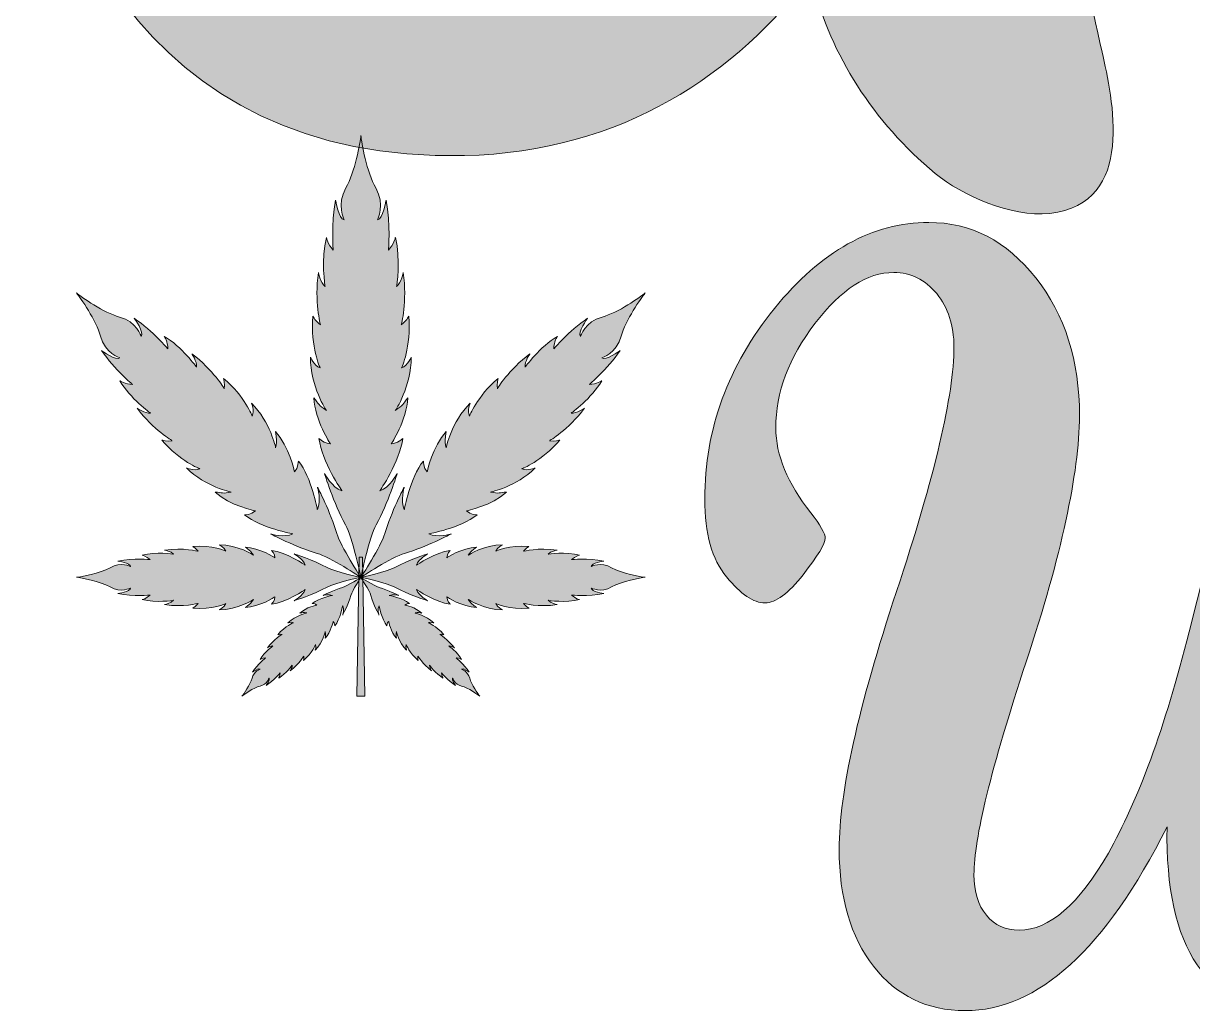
# Model space of a CAD drawing. Extents: x 652 to 1348, y -1455 to -545.
# Drawn here: x 652.1 to 848.7, y -1454.5 to -1288.5 of the extents above; entities that cross this region are included whole.
import ezdxf

# ---------------------------------------------------------------- set-up
doc = ezdxf.new("R2010")
doc.units = 0
doc.header["$MEASUREMENT"] = 0
doc.layers.add('katman 1', color=7, linetype='Continuous')

# ---------------------------------------------------------------- blocks, each defined once
blk = doc.blocks.new('block 4')
at = {"layer": 'katman 1', "true_color": 0xffffff}
h = blk.add_hatch(color=7, dxfattribs=at)
h.dxf.hatch_style = 2
edge = h.paths.add_edge_path()
edge.add_spline(control_points=[(797.86, -1165.82), (805.4, -1147.74), (812.1, -1129.33), (813.35, -1110.25), (813.77, -1102.89), (813.77, -1093.85), (809.17, -1087.15), (797.44, -1069.08), (773.15, -1093.85), (765.2, -1102.22), (736.3, -1133.35), (712.43, -1169.5), (703.22, -1207.66), (699.04, -1226.07), (699.04, -1246.49), (709.5, -1263.57), (718.3, -1277.96), (739.65, -1286.33), (756.4, -1273.61), (773.15, -1260.55), (783.62, -1241.47), (792.42, -1226.07), (792.42, -1225.4), (792.42, -1224.73), (792.42, -1224.07), (788.23, -1224.4), (784.04, -1224.73), (779.85, -1224.73), (765.2, -1225.4), (749.29, -1225.07), (735.47, -1220.38), (730.02, -1218.37), (729.18, -1213.69), (732.12, -1209.67), (734.63, -1206.32), (738.4, -1204.98), (743, -1204.98), (762.27, -1205.65), (781.53, -1206.66), (799.53, -1199.63), (806.65, -1196.95), (813.35, -1191.93), (821.73, -1191.59), (841.41, -1190.59), (838.06, -1209.34), (835.13, -1218.71), (832.62, -1226.07), (830.94, -1233.77), (830.1, -1241.47), (828.01, -1258.54), (829.27, -1275.95), (833.45, -1293.36), (835.13, -1301.06), (839.32, -1318.8), (824.66, -1320.47), (817.96, -1321.14), (810, -1317.46), (805.4, -1313.78), (794.93, -1305.07), (787.81, -1293.69), (784.88, -1281.98), (784.88, -1281.31), (784.88, -1280.64), (784.88, -1279.97), (771.9, -1297.04), (753.05, -1310.1), (726.25, -1310.76), (672.65, -1312.1), (652.14, -1267.92), (652.97, -1231.76), (653.39, -1201.97), (662.6, -1171.84), (678.52, -1145.07), (696.94, -1113.93), (729.6, -1076.11), (771.06, -1062.38), (783.2, -1058.36), (796.6, -1056.69), (809.58, -1059.37), (833.45, -1064.06), (845.18, -1083.47), (843.5, -1101.21), (840.99, -1124.98), (830.52, -1152.09), (816.7, -1170.17), (808.33, -1180.88), (794.51, -1173.85), (797.86, -1166.15), (797.86, -1166.15), (797.86, -1165.82), (797.86, -1165.82)], knot_values=[0, 0, 0, 0, 1, 1, 1, 2, 2, 2, 3, 3, 3, 4, 4, 4, 5, 5, 5, 6, 6, 6, 7, 7, 7, 8, 8, 8, 9, 9, 9, 10, 10, 10, 11, 11, 11, 12, 12, 12, 13, 13, 13, 14, 14, 14, 15, 15, 15, 16, 16, 16, 17, 17, 17, 18, 18, 18, 19, 19, 19, 20, 20, 20, 21, 21, 21, 22, 22, 22, 23, 23, 23, 24, 24, 24, 25, 25, 25, 26, 26, 26, 27, 27, 27, 28, 28, 28, 29, 29, 29, 30, 30, 30, 30], degree=3, periodic=1)
at = {"layer": 'katman 1', "lineweight": 0}
blk.add_open_spline([(797.86, -1165.82), (805.4, -1147.74), (812.1, -1129.33), (813.35, -1110.25), (813.77, -1102.89), (813.77, -1093.85), (809.17, -1087.15), (797.44, -1069.08), (773.15, -1093.85), (765.2, -1102.22), (736.3, -1133.35), (712.43, -1169.5), (703.22, -1207.66), (699.04, -1226.07), (699.04, -1246.49), (709.5, -1263.57), (718.3, -1277.96), (739.65, -1286.33), (756.4, -1273.61), (773.15, -1260.55), (783.62, -1241.47), (792.42, -1226.07), (792.42, -1225.4), (792.42, -1224.73), (792.42, -1224.07), (788.23, -1224.4), (784.04, -1224.73), (779.85, -1224.73), (765.2, -1225.4), (749.29, -1225.07), (735.47, -1220.38), (730.02, -1218.37), (729.18, -1213.69), (732.12, -1209.67), (734.63, -1206.32), (738.4, -1204.98), (743, -1204.98), (762.27, -1205.65), (781.53, -1206.66), (799.53, -1199.63), (806.65, -1196.95), (813.35, -1191.93), (821.73, -1191.59), (841.41, -1190.59), (838.06, -1209.34), (835.13, -1218.71), (832.62, -1226.07), (830.94, -1233.77), (830.1, -1241.47), (828.01, -1258.54), (829.27, -1275.95), (833.45, -1293.36), (835.13, -1301.06), (839.32, -1318.8), (824.66, -1320.47), (817.96, -1321.14), (810, -1317.46), (805.4, -1313.78), (794.93, -1305.07), (787.81, -1293.69), (784.88, -1281.98), (784.88, -1281.31), (784.88, -1280.64), (784.88, -1279.97), (771.9, -1297.04), (753.05, -1310.1), (726.25, -1310.76), (672.65, -1312.1), (652.14, -1267.92), (652.97, -1231.76), (653.39, -1201.97), (662.6, -1171.84), (678.52, -1145.07), (696.94, -1113.93), (729.6, -1076.11), (771.06, -1062.38), (783.2, -1058.36), (796.6, -1056.69), (809.58, -1059.37), (833.45, -1064.06), (845.18, -1083.47), (843.5, -1101.21), (840.99, -1124.98), (830.52, -1152.09), (816.7, -1170.17), (808.33, -1180.88), (794.51, -1173.85), (797.86, -1166.15), (797.86, -1166.15), (797.86, -1165.82), (797.86, -1165.82)], degree=3, knots=[0, 0, 0, 0, 1, 1, 1, 2, 2, 2, 3, 3, 3, 4, 4, 4, 5, 5, 5, 6, 6, 6, 7, 7, 7, 8, 8, 8, 9, 9, 9, 10, 10, 10, 11, 11, 11, 12, 12, 12, 13, 13, 13, 14, 14, 14, 15, 15, 15, 16, 16, 16, 17, 17, 17, 18, 18, 18, 19, 19, 19, 20, 20, 20, 21, 21, 21, 22, 22, 22, 23, 23, 23, 24, 24, 24, 25, 25, 25, 26, 26, 26, 27, 27, 27, 28, 28, 28, 29, 29, 29, 30, 30, 30, 30], dxfattribs=at)
blk = doc.blocks.new('block 5')
at = {"layer": 'katman 1', "true_color": 0xffffff}
h = blk.add_hatch(color=7, dxfattribs=at)
h.dxf.hatch_style = 2
edge = h.paths.add_edge_path()
edge.add_spline(control_points=[(844.36, -1423.62), (833.97, -1444.21), (822.67, -1454.51), (810.44, -1454.51), (804.04, -1454.51), (798.91, -1452.03), (795.04, -1447.06), (791.18, -1442.1), (789.25, -1435.53), (789.25, -1427.37), (789.25, -1417.86), (792.46, -1403.42), (798.89, -1384.05), (805.32, -1364.68), (808.54, -1350.97), (808.54, -1342.93), (808.54, -1339.33), (807.57, -1336.35), (805.64, -1333.97), (803.71, -1331.6), (801.3, -1330.41), (798.42, -1330.41), (793.97, -1330.41), (789.56, -1333.27), (785.18, -1339), (780.79, -1344.73), (778.6, -1350.58), (778.6, -1356.55), (778.6, -1361.11), (780.56, -1365.87), (784.49, -1370.8), (786.1, -1372.87), (786.91, -1374.3), (786.91, -1375.1), (786.91, -1376.01), (785.67, -1378.05), (783.19, -1381.22), (780.71, -1384.39), (778.57, -1385.97), (776.79, -1385.97), (774.88, -1385.97), (772.72, -1384.51), (770.3, -1381.58), (767.88, -1378.66), (766.66, -1374.3), (766.66, -1368.52), (766.66, -1356.76), (770.57, -1346.07), (778.39, -1336.44), (786.2, -1326.82), (794.84, -1322), (804.3, -1322), (811.39, -1322), (817.39, -1325.11), (822.29, -1331.31), (827.2, -1337.52), (829.65, -1345.25), (829.65, -1354.5), (829.56, -1364.24), (826.58, -1378.02), (820.69, -1395.85), (814.8, -1413.68), (811.88, -1425.61), (811.91, -1431.65), (811.91, -1434.52), (812.6, -1436.79), (813.99, -1438.47), (815.37, -1440.15), (817.22, -1440.98), (819.53, -1440.98), (824.54, -1440.98), (829.53, -1436.66), (834.49, -1428.01), (839.45, -1419.36), (843.98, -1406.96), (848.08, -1390.81), (848.08, -1390.81), (856.21, -1358.65), (856.21, -1358.65), (859.38, -1345.98), (862.92, -1334.92), (866.84, -1325.47), (867.25, -1324.44), (869.94, -1323.63), (874.93, -1323.05), (879.91, -1322.48), (883.53, -1322.18), (885.78, -1322.18), (888.02, -1322.18), (889.15, -1322.67), (889.15, -1323.64), (889.15, -1323.64), (873.29, -1387.42), (873.29, -1387.42), (868.77, -1406.13), (866.5, -1419.81), (866.5, -1428.46), (866.5, -1432.24), (867.25, -1435.24), (868.75, -1437.46), (870.25, -1439.69), (872.27, -1440.8), (874.81, -1440.8), (878.56, -1440.8), (883.68, -1437.56), (890.17, -1431.07), (896.65, -1424.58), (902.12, -1416.29), (906.56, -1406.21), (911, -1396.13), (913.22, -1385.82), (913.22, -1375.28), (913.22, -1364.01), (910.63, -1352.8), (905.44, -1341.65), (903.99, -1338.42), (903.27, -1336.41), (903.27, -1335.62), (903.27, -1333), (905.65, -1330.11), (910.41, -1326.94), (915.17, -1323.77), (918.59, -1322.18), (920.66, -1322.18), (922.62, -1322.18), (924.6, -1324.94), (926.59, -1330.46), (928.58, -1335.97), (929.57, -1341.74), (929.57, -1347.77), (929.57, -1363.8), (926.03, -1380.2), (918.93, -1396.98), (911.84, -1413.77), (903.01, -1427.55), (892.46, -1438.33), (881.9, -1449.12), (872.36, -1454.51), (863.82, -1454.51), (857.77, -1454.51), (852.96, -1451.93), (849.42, -1446.79), (845.87, -1441.64), (844.18, -1433.92), (844.36, -1423.62)], knot_values=[0, 0, 0, 0, 1, 1, 1, 2, 2, 2, 3, 3, 3, 4, 4, 4, 5, 5, 5, 6, 6, 6, 7, 7, 7, 8, 8, 8, 9, 9, 9, 10, 10, 10, 11, 11, 11, 12, 12, 12, 13, 13, 13, 14, 14, 14, 15, 15, 15, 16, 16, 16, 17, 17, 17, 18, 18, 18, 19, 19, 19, 20, 20, 20, 21, 21, 21, 22, 22, 22, 23, 23, 23, 24, 24, 24, 25, 25, 25, 26, 26, 26, 27, 27, 27, 28, 28, 28, 29, 29, 29, 30, 30, 30, 31, 31, 31, 32, 32, 32, 33, 33, 33, 34, 34, 34, 35, 35, 35, 36, 36, 36, 37, 37, 37, 38, 38, 38, 39, 39, 39, 40, 40, 40, 41, 41, 41, 42, 42, 42, 43, 43, 43, 44, 44, 44, 45, 45, 45, 46, 46, 46, 47, 47, 47, 48, 48, 48, 48], degree=3, periodic=1)
at = {"layer": 'katman 1', "lineweight": 0}
blk.add_open_spline([(844.36, -1423.62), (833.97, -1444.21), (822.67, -1454.51), (810.44, -1454.51), (804.04, -1454.51), (798.91, -1452.03), (795.04, -1447.06), (791.18, -1442.1), (789.25, -1435.53), (789.25, -1427.37), (789.25, -1417.86), (792.46, -1403.42), (798.89, -1384.05), (805.32, -1364.68), (808.54, -1350.97), (808.54, -1342.93), (808.54, -1339.33), (807.57, -1336.35), (805.64, -1333.97), (803.71, -1331.6), (801.3, -1330.41), (798.42, -1330.41), (793.97, -1330.41), (789.56, -1333.27), (785.18, -1339), (780.79, -1344.73), (778.6, -1350.58), (778.6, -1356.55), (778.6, -1361.11), (780.56, -1365.87), (784.49, -1370.8), (786.1, -1372.87), (786.91, -1374.3), (786.91, -1375.1), (786.91, -1376.01), (785.67, -1378.05), (783.19, -1381.22), (780.71, -1384.39), (778.57, -1385.97), (776.79, -1385.97), (774.88, -1385.97), (772.72, -1384.51), (770.3, -1381.58), (767.88, -1378.66), (766.66, -1374.3), (766.66, -1368.52), (766.66, -1356.76), (770.57, -1346.07), (778.39, -1336.44), (786.2, -1326.82), (794.84, -1322), (804.3, -1322), (811.39, -1322), (817.39, -1325.11), (822.29, -1331.31), (827.2, -1337.52), (829.65, -1345.25), (829.65, -1354.5), (829.56, -1364.24), (826.58, -1378.02), (820.69, -1395.85), (814.8, -1413.68), (811.88, -1425.61), (811.91, -1431.65), (811.91, -1434.52), (812.6, -1436.79), (813.99, -1438.47), (815.37, -1440.15), (817.22, -1440.98), (819.53, -1440.98), (824.54, -1440.98), (829.53, -1436.66), (834.49, -1428.01), (839.45, -1419.36), (843.98, -1406.96), (848.08, -1390.81), (848.08, -1390.81), (856.21, -1358.65), (856.21, -1358.65), (859.38, -1345.98), (862.92, -1334.92), (866.84, -1325.47), (867.25, -1324.44), (869.94, -1323.63), (874.93, -1323.05), (879.91, -1322.48), (883.53, -1322.18), (885.78, -1322.18), (888.02, -1322.18), (889.15, -1322.67), (889.15, -1323.64), (889.15, -1323.64), (873.29, -1387.42), (873.29, -1387.42), (868.77, -1406.13), (866.5, -1419.81), (866.5, -1428.46), (866.5, -1432.24), (867.25, -1435.24), (868.75, -1437.46), (870.25, -1439.69), (872.27, -1440.8), (874.81, -1440.8), (878.56, -1440.8), (883.68, -1437.56), (890.17, -1431.07), (896.65, -1424.58), (902.12, -1416.29), (906.56, -1406.21), (911, -1396.13), (913.22, -1385.82), (913.22, -1375.28), (913.22, -1364.01), (910.63, -1352.8), (905.44, -1341.65), (903.99, -1338.42), (903.27, -1336.41), (903.27, -1335.62), (903.27, -1333), (905.65, -1330.11), (910.41, -1326.94), (915.17, -1323.77), (918.59, -1322.18), (920.66, -1322.18), (922.62, -1322.18), (924.6, -1324.94), (926.59, -1330.46), (928.58, -1335.97), (929.57, -1341.74), (929.57, -1347.77), (929.57, -1363.8), (926.03, -1380.2), (918.93, -1396.98), (911.84, -1413.77), (903.01, -1427.55), (892.46, -1438.33), (881.9, -1449.12), (872.36, -1454.51), (863.82, -1454.51), (857.77, -1454.51), (852.96, -1451.93), (849.42, -1446.79), (845.87, -1441.64), (844.18, -1433.92), (844.36, -1423.62)], degree=3, knots=[0, 0, 0, 0, 1, 1, 1, 2, 2, 2, 3, 3, 3, 4, 4, 4, 5, 5, 5, 6, 6, 6, 7, 7, 7, 8, 8, 8, 9, 9, 9, 10, 10, 10, 11, 11, 11, 12, 12, 12, 13, 13, 13, 14, 14, 14, 15, 15, 15, 16, 16, 16, 17, 17, 17, 18, 18, 18, 19, 19, 19, 20, 20, 20, 21, 21, 21, 22, 22, 22, 23, 23, 23, 24, 24, 24, 25, 25, 25, 26, 26, 26, 27, 27, 27, 28, 28, 28, 29, 29, 29, 30, 30, 30, 31, 31, 31, 32, 32, 32, 33, 33, 33, 34, 34, 34, 35, 35, 35, 36, 36, 36, 37, 37, 37, 38, 38, 38, 39, 39, 39, 40, 40, 40, 41, 41, 41, 42, 42, 42, 43, 43, 43, 44, 44, 44, 45, 45, 45, 46, 46, 46, 47, 47, 47, 48, 48, 48, 48], dxfattribs=at)
blk = doc.blocks.new('block 10')
at = {"layer": 'katman 1', "true_color": 0x008b00}
h = blk.add_hatch(color=96, dxfattribs=at)
h.dxf.hatch_style = 2
edge = h.paths.add_edge_path()
edge.add_spline(control_points=[(708.86, -1381.66), (708.86, -1381.66), (713.2, -1382.57), (714.55, -1383.32), (716.86, -1384.61), (720.08, -1385.59), (720.08, -1385.59), (720.08, -1385.59), (718.58, -1384.79), (718.22, -1383.72), (718.22, -1383.72), (721.37, -1385.9), (723.88, -1386.19), (723.88, -1386.19), (723.31, -1385.61), (723.3, -1384.95), (723.3, -1384.95), (725.9, -1386.66), (728.27, -1386.73), (727.61, -1386.2), (727.5, -1386.26), (726.92, -1385.39), (726.92, -1385.39), (729.5, -1387.12), (732.69, -1387.12), (732.69, -1387.12), (731.81, -1386.79), (731.53, -1386.07), (731.53, -1386.07), (733.78, -1387.12), (737.12, -1386.85), (737.12, -1386.85), (736.52, -1386.52), (736.18, -1386.04), (736.18, -1386.04), (738.69, -1386.71), (741.86, -1386.25), (741.86, -1386.25), (740.76, -1386.05), (740.32, -1385.53), (740.32, -1385.53), (743.34, -1386.01), (745.63, -1385.4), (745.63, -1385.4), (744.89, -1385.25), (744.27, -1384.65), (744.27, -1384.65), (747.01, -1384.91), (749.69, -1384.39), (749.69, -1384.39), (747.56, -1384.06), (747.56, -1383.46), (747.56, -1383.46), (749.2, -1384.33), (751.01, -1383.27), (752.67, -1382.3), (755.91, -1381.73), (756.67, -1381.66), (755.91, -1381.6), (752.67, -1381.02), (751.01, -1380.05), (749.2, -1378.99), (747.56, -1379.86), (747.56, -1379.86), (747.56, -1379.26), (749.69, -1378.94), (749.69, -1378.94), (747.01, -1378.42), (744.27, -1378.68), (744.27, -1378.68), (744.89, -1378.08), (745.63, -1377.93), (745.63, -1377.93), (743.34, -1377.31), (740.32, -1377.79), (740.32, -1377.79), (740.76, -1377.27), (741.86, -1377.08), (741.86, -1377.08), (738.69, -1376.62), (736.18, -1377.29), (736.18, -1377.29), (736.52, -1376.8), (737.11, -1376.48), (737.11, -1376.48), (733.78, -1376.21), (731.53, -1377.25), (731.53, -1377.25), (731.81, -1376.54), (732.69, -1376.21), (732.69, -1376.21), (729.5, -1376.2), (726.92, -1377.93), (726.92, -1377.93), (727.5, -1377.07), (727.61, -1377.12), (728.27, -1376.59), (725.9, -1376.67), (723.3, -1378.37), (723.3, -1378.37), (723.31, -1377.72), (723.88, -1377.13), (723.88, -1377.13), (721.37, -1377.42), (718.22, -1379.61), (718.22, -1379.61), (718.58, -1378.53), (720.08, -1377.73), (720.08, -1377.73), (720.08, -1377.73), (716.86, -1378.72), (714.55, -1380), (713.2, -1380.75), (708.86, -1381.66), (708.86, -1381.66)], knot_values=[0, 0, 0, 0, 1, 1, 1, 2, 2, 2, 3, 3, 3, 4, 4, 4, 5, 5, 5, 6, 6, 6, 7, 7, 7, 8, 8, 8, 9, 9, 9, 10, 10, 10, 11, 11, 11, 12, 12, 12, 13, 13, 13, 14, 14, 14, 15, 15, 15, 16, 16, 16, 17, 17, 17, 18, 18, 18, 19, 19, 19, 20, 20, 20, 21, 21, 21, 22, 22, 22, 23, 23, 23, 24, 24, 24, 25, 25, 25, 26, 26, 26, 27, 27, 27, 28, 28, 28, 29, 29, 29, 30, 30, 30, 31, 31, 31, 32, 32, 32, 33, 33, 33, 34, 34, 34, 35, 35, 35, 36, 36, 36, 37, 37, 37, 38, 38, 38, 38], degree=3, periodic=1)
h = blk.add_hatch(color=96, dxfattribs=at)
h.dxf.hatch_style = 2
edge = h.paths.add_edge_path()
edge.add_spline(control_points=[(708.86, -1381.66), (708.86, -1381.66), (710.29, -1383.86), (710.54, -1384.73), (710.97, -1386.24), (711.9, -1388), (711.9, -1388), (711.9, -1388), (711.61, -1387.03), (711.91, -1386.43), (711.91, -1386.43), (712.31, -1388.66), (713.24, -1389.84), (713.24, -1389.84), (713.25, -1389.35), (713.52, -1389.07), (713.52, -1389.07), (713.89, -1390.87), (714.85, -1391.9), (714.8, -1391.4), (714.73, -1391.37), (714.84, -1390.77), (714.84, -1390.77), (715.2, -1392.57), (716.54, -1393.9), (716.54, -1393.9), (716.31, -1393.4), (716.49, -1392.98), (716.49, -1392.98), (716.99, -1394.36), (718.5, -1395.64), (718.5, -1395.64), (718.39, -1395.25), (718.45, -1394.91), (718.45, -1394.91), (719.22, -1396.24), (720.73, -1397.37), (720.73, -1397.37), (720.36, -1396.83), (720.39, -1396.43), (720.39, -1396.43), (721.45, -1397.89), (722.66, -1398.59), (722.66, -1398.59), (722.42, -1398.22), (722.41, -1397.71), (722.41, -1397.71), (723.45, -1398.96), (724.78, -1399.87), (724.78, -1399.87), (724.03, -1398.84), (724.28, -1398.59), (724.28, -1398.59), (724.6, -1399.64), (725.8, -1399.95), (726.9, -1400.24), (728.5, -1401.35), (728.84, -1401.64), (728.55, -1401.3), (727.44, -1399.71), (727.15, -1398.61), (726.83, -1397.41), (725.78, -1397.09), (725.78, -1397.09), (726.04, -1396.83), (727.06, -1397.59), (727.06, -1397.59), (726.16, -1396.25), (724.9, -1395.21), (724.9, -1395.21), (725.41, -1395.22), (725.78, -1395.47), (725.78, -1395.47), (725.09, -1394.25), (723.62, -1393.2), (723.62, -1393.2), (724.02, -1393.16), (724.57, -1393.54), (724.57, -1393.54), (723.43, -1392.02), (722.11, -1391.25), (722.11, -1391.25), (722.45, -1391.19), (722.83, -1391.31), (722.83, -1391.31), (721.55, -1389.8), (720.17, -1389.29), (720.17, -1389.29), (720.59, -1389.11), (721.1, -1389.34), (721.1, -1389.34), (719.77, -1388.01), (717.96, -1387.65), (717.96, -1387.65), (718.57, -1387.53), (718.59, -1387.6), (719.09, -1387.66), (718.07, -1386.7), (716.27, -1386.32), (716.27, -1386.32), (716.55, -1386.06), (717.03, -1386.05), (717.03, -1386.05), (715.86, -1385.12), (713.63, -1384.72), (713.63, -1384.72), (714.23, -1384.42), (715.19, -1384.71), (715.19, -1384.71), (715.19, -1384.71), (713.43, -1383.78), (711.93, -1383.35), (711.05, -1383.1), (708.86, -1381.66), (708.86, -1381.66)], knot_values=[0, 0, 0, 0, 1, 1, 1, 2, 2, 2, 3, 3, 3, 4, 4, 4, 5, 5, 5, 6, 6, 6, 7, 7, 7, 8, 8, 8, 9, 9, 9, 10, 10, 10, 11, 11, 11, 12, 12, 12, 13, 13, 13, 14, 14, 14, 15, 15, 15, 16, 16, 16, 17, 17, 17, 18, 18, 18, 19, 19, 19, 20, 20, 20, 21, 21, 21, 22, 22, 22, 23, 23, 23, 24, 24, 24, 25, 25, 25, 26, 26, 26, 27, 27, 27, 28, 28, 28, 29, 29, 29, 30, 30, 30, 31, 31, 31, 32, 32, 32, 33, 33, 33, 34, 34, 34, 35, 35, 35, 36, 36, 36, 37, 37, 37, 38, 38, 38, 38], degree=3, periodic=1)
at = {"layer": 'katman 1', "lineweight": 0}
for points in [[(708.86, -1381.66), (708.86, -1381.66), (713.2, -1382.57), (714.55, -1383.32), (716.86, -1384.61), (720.08, -1385.59), (720.08, -1385.59), (720.08, -1385.59), (718.58, -1384.79), (718.22, -1383.72), (718.22, -1383.72), (721.37, -1385.9), (723.88, -1386.19), (723.88, -1386.19), (723.31, -1385.61), (723.3, -1384.95), (723.3, -1384.95), (725.9, -1386.66), (728.27, -1386.73), (727.61, -1386.2), (727.5, -1386.26), (726.92, -1385.39), (726.92, -1385.39), (729.5, -1387.12), (732.69, -1387.12), (732.69, -1387.12), (731.81, -1386.79), (731.53, -1386.07), (731.53, -1386.07), (733.78, -1387.12), (737.12, -1386.85), (737.12, -1386.85), (736.52, -1386.52), (736.18, -1386.04), (736.18, -1386.04), (738.69, -1386.71), (741.86, -1386.25), (741.86, -1386.25), (740.76, -1386.05), (740.32, -1385.53), (740.32, -1385.53), (743.34, -1386.01), (745.63, -1385.4), (745.63, -1385.4), (744.89, -1385.25), (744.27, -1384.65), (744.27, -1384.65), (747.01, -1384.91), (749.69, -1384.39), (749.69, -1384.39), (747.56, -1384.06), (747.56, -1383.46), (747.56, -1383.46), (749.2, -1384.33), (751.01, -1383.27), (752.67, -1382.3), (755.91, -1381.73), (756.67, -1381.66), (755.91, -1381.6), (752.67, -1381.02), (751.01, -1380.05), (749.2, -1378.99), (747.56, -1379.86), (747.56, -1379.86), (747.56, -1379.26), (749.69, -1378.94), (749.69, -1378.94), (747.01, -1378.42), (744.27, -1378.68), (744.27, -1378.68), (744.89, -1378.08), (745.63, -1377.93), (745.63, -1377.93), (743.34, -1377.31), (740.32, -1377.79), (740.32, -1377.79), (740.76, -1377.27), (741.86, -1377.08), (741.86, -1377.08), (738.69, -1376.62), (736.18, -1377.29), (736.18, -1377.29), (736.52, -1376.8), (737.11, -1376.48), (737.11, -1376.48), (733.78, -1376.21), (731.53, -1377.25), (731.53, -1377.25), (731.81, -1376.54), (732.69, -1376.21), (732.69, -1376.21), (729.5, -1376.2), (726.92, -1377.93), (726.92, -1377.93), (727.5, -1377.07), (727.61, -1377.12), (728.27, -1376.59), (725.9, -1376.67), (723.3, -1378.37), (723.3, -1378.37), (723.31, -1377.72), (723.88, -1377.13), (723.88, -1377.13), (721.37, -1377.42), (718.22, -1379.61), (718.22, -1379.61), (718.58, -1378.53), (720.08, -1377.73), (720.08, -1377.73), (720.08, -1377.73), (716.86, -1378.72), (714.55, -1380), (713.2, -1380.75), (708.86, -1381.66), (708.86, -1381.66)], [(708.86, -1381.66), (708.86, -1381.66), (710.29, -1383.86), (710.54, -1384.73), (710.97, -1386.24), (711.9, -1388), (711.9, -1388), (711.9, -1388), (711.61, -1387.03), (711.91, -1386.43), (711.91, -1386.43), (712.31, -1388.66), (713.24, -1389.84), (713.24, -1389.84), (713.25, -1389.35), (713.52, -1389.07), (713.52, -1389.07), (713.89, -1390.87), (714.85, -1391.9), (714.8, -1391.4), (714.73, -1391.37), (714.84, -1390.77), (714.84, -1390.77), (715.2, -1392.57), (716.54, -1393.9), (716.54, -1393.9), (716.31, -1393.4), (716.49, -1392.98), (716.49, -1392.98), (716.99, -1394.36), (718.5, -1395.64), (718.5, -1395.64), (718.39, -1395.25), (718.45, -1394.91), (718.45, -1394.91), (719.22, -1396.24), (720.73, -1397.37), (720.73, -1397.37), (720.36, -1396.83), (720.39, -1396.43), (720.39, -1396.43), (721.45, -1397.89), (722.66, -1398.59), (722.66, -1398.59), (722.42, -1398.22), (722.41, -1397.71), (722.41, -1397.71), (723.45, -1398.96), (724.78, -1399.87), (724.78, -1399.87), (724.03, -1398.84), (724.28, -1398.59), (724.28, -1398.59), (724.6, -1399.64), (725.8, -1399.95), (726.9, -1400.24), (728.5, -1401.35), (728.84, -1401.64), (728.55, -1401.3), (727.44, -1399.71), (727.15, -1398.61), (726.83, -1397.41), (725.78, -1397.09), (725.78, -1397.09), (726.04, -1396.83), (727.06, -1397.59), (727.06, -1397.59), (726.16, -1396.25), (724.9, -1395.21), (724.9, -1395.21), (725.41, -1395.22), (725.78, -1395.47), (725.78, -1395.47), (725.09, -1394.25), (723.62, -1393.2), (723.62, -1393.2), (724.02, -1393.16), (724.57, -1393.54), (724.57, -1393.54), (723.43, -1392.02), (722.11, -1391.25), (722.11, -1391.25), (722.45, -1391.19), (722.83, -1391.31), (722.83, -1391.31), (721.55, -1389.8), (720.17, -1389.29), (720.17, -1389.29), (720.59, -1389.11), (721.1, -1389.34), (721.1, -1389.34), (719.77, -1388.01), (717.96, -1387.65), (717.96, -1387.65), (718.57, -1387.53), (718.59, -1387.6), (719.09, -1387.66), (718.07, -1386.7), (716.27, -1386.32), (716.27, -1386.32), (716.55, -1386.06), (717.03, -1386.05), (717.03, -1386.05), (715.86, -1385.12), (713.63, -1384.72), (713.63, -1384.72), (714.23, -1384.42), (715.19, -1384.71), (715.19, -1384.71), (715.19, -1384.71), (713.43, -1383.78), (711.93, -1383.35), (711.05, -1383.1), (708.86, -1381.66), (708.86, -1381.66)]]:
    blk.add_open_spline(points, degree=3, knots=[0, 0, 0, 0, 1, 1, 1, 2, 2, 2, 3, 3, 3, 4, 4, 4, 5, 5, 5, 6, 6, 6, 7, 7, 7, 8, 8, 8, 9, 9, 9, 10, 10, 10, 11, 11, 11, 12, 12, 12, 13, 13, 13, 14, 14, 14, 15, 15, 15, 16, 16, 16, 17, 17, 17, 18, 18, 18, 19, 19, 19, 20, 20, 20, 21, 21, 21, 22, 22, 22, 23, 23, 23, 24, 24, 24, 25, 25, 25, 26, 26, 26, 27, 27, 27, 28, 28, 28, 29, 29, 29, 30, 30, 30, 31, 31, 31, 32, 32, 32, 33, 33, 33, 34, 34, 34, 35, 35, 35, 36, 36, 36, 37, 37, 37, 38, 38, 38, 38], dxfattribs=at)
blk = doc.blocks.new('block 11')
at = {"layer": 'katman 1', "true_color": 0x008b00}
h = blk.add_hatch(color=96, dxfattribs=at)
h.dxf.hatch_style = 2
edge = h.paths.add_edge_path()
edge.add_spline(control_points=[(708.86, -1381.66), (708.86, -1381.66), (704.51, -1382.57), (703.17, -1383.32), (700.85, -1384.61), (697.63, -1385.59), (697.63, -1385.59), (697.63, -1385.59), (699.14, -1384.79), (699.5, -1383.72), (699.5, -1383.72), (696.35, -1385.9), (693.83, -1386.19), (693.83, -1386.19), (694.4, -1385.61), (694.42, -1384.95), (694.42, -1384.95), (691.81, -1386.66), (689.44, -1386.73), (690.1, -1386.2), (690.22, -1386.26), (690.8, -1385.39), (690.8, -1385.39), (688.21, -1387.12), (685.02, -1387.12), (685.02, -1387.12), (685.91, -1386.79), (686.19, -1386.07), (686.19, -1386.07), (683.93, -1387.12), (680.6, -1386.85), (680.6, -1386.85), (681.19, -1386.52), (681.53, -1386.04), (681.53, -1386.04), (679.02, -1386.71), (675.85, -1386.25), (675.85, -1386.25), (676.95, -1386.05), (677.39, -1385.53), (677.39, -1385.53), (674.37, -1386.01), (672.09, -1385.4), (672.09, -1385.4), (672.82, -1385.25), (673.44, -1384.65), (673.44, -1384.65), (670.7, -1384.91), (668.02, -1384.39), (668.02, -1384.39), (670.15, -1384.06), (670.15, -1383.46), (670.15, -1383.46), (668.51, -1384.33), (666.7, -1383.27), (665.04, -1382.3), (661.8, -1381.73), (661.04, -1381.66), (661.8, -1381.6), (665.04, -1381.02), (666.7, -1380.05), (668.51, -1378.99), (670.15, -1379.86), (670.15, -1379.86), (670.15, -1379.26), (668.02, -1378.94), (668.02, -1378.94), (670.7, -1378.42), (673.44, -1378.68), (673.44, -1378.68), (672.82, -1378.08), (672.09, -1377.93), (672.09, -1377.93), (674.37, -1377.31), (677.39, -1377.79), (677.39, -1377.79), (676.95, -1377.27), (675.85, -1377.08), (675.85, -1377.08), (679.02, -1376.62), (681.53, -1377.29), (681.53, -1377.29), (681.19, -1376.8), (680.6, -1376.48), (680.6, -1376.48), (683.93, -1376.21), (686.19, -1377.25), (686.19, -1377.25), (685.9, -1376.54), (685.02, -1376.21), (685.02, -1376.21), (688.21, -1376.2), (690.8, -1377.93), (690.8, -1377.93), (690.22, -1377.07), (690.1, -1377.12), (689.44, -1376.59), (691.81, -1376.67), (694.42, -1378.37), (694.42, -1378.37), (694.4, -1377.72), (693.83, -1377.13), (693.83, -1377.13), (696.35, -1377.42), (699.5, -1379.61), (699.5, -1379.61), (699.14, -1378.53), (697.63, -1377.73), (697.63, -1377.73), (697.63, -1377.73), (700.85, -1378.72), (703.17, -1380), (704.51, -1380.75), (708.86, -1381.66), (708.86, -1381.66)], knot_values=[0, 0, 0, 0, 1, 1, 1, 2, 2, 2, 3, 3, 3, 4, 4, 4, 5, 5, 5, 6, 6, 6, 7, 7, 7, 8, 8, 8, 9, 9, 9, 10, 10, 10, 11, 11, 11, 12, 12, 12, 13, 13, 13, 14, 14, 14, 15, 15, 15, 16, 16, 16, 17, 17, 17, 18, 18, 18, 19, 19, 19, 20, 20, 20, 21, 21, 21, 22, 22, 22, 23, 23, 23, 24, 24, 24, 25, 25, 25, 26, 26, 26, 27, 27, 27, 28, 28, 28, 29, 29, 29, 30, 30, 30, 31, 31, 31, 32, 32, 32, 33, 33, 33, 34, 34, 34, 35, 35, 35, 36, 36, 36, 37, 37, 37, 38, 38, 38, 38], degree=3, periodic=1)
h = blk.add_hatch(color=96, dxfattribs=at)
h.dxf.hatch_style = 2
edge = h.paths.add_edge_path()
edge.add_spline(control_points=[(708.86, -1381.66), (708.86, -1381.66), (707.42, -1383.86), (707.17, -1384.73), (706.74, -1386.24), (705.81, -1388), (705.81, -1388), (705.81, -1388), (706.1, -1387.03), (705.8, -1386.43), (705.8, -1386.43), (705.4, -1388.66), (704.47, -1389.84), (704.47, -1389.84), (704.46, -1389.35), (704.2, -1389.07), (704.2, -1389.07), (703.82, -1390.87), (702.86, -1391.9), (702.91, -1391.4), (702.99, -1391.37), (702.87, -1390.77), (702.87, -1390.77), (702.51, -1392.57), (701.17, -1393.9), (701.17, -1393.9), (701.41, -1393.4), (701.23, -1392.98), (701.23, -1392.98), (700.72, -1394.36), (699.21, -1395.64), (699.21, -1395.64), (699.33, -1395.25), (699.27, -1394.91), (699.27, -1394.91), (698.5, -1396.24), (696.98, -1397.37), (696.98, -1397.37), (697.36, -1396.83), (697.32, -1396.43), (697.32, -1396.43), (696.26, -1397.89), (695.05, -1398.59), (695.05, -1398.59), (695.29, -1398.22), (695.3, -1397.71), (695.3, -1397.71), (694.27, -1398.96), (692.93, -1399.87), (692.93, -1399.87), (693.68, -1398.84), (693.43, -1398.59), (693.43, -1398.59), (693.11, -1399.64), (691.91, -1399.95), (690.81, -1400.24), (689.22, -1401.35), (688.87, -1401.64), (689.16, -1401.3), (690.28, -1399.71), (690.57, -1398.61), (690.88, -1397.41), (691.93, -1397.09), (691.93, -1397.09), (691.68, -1396.83), (690.65, -1397.59), (690.65, -1397.59), (691.56, -1396.25), (692.81, -1395.21), (692.81, -1395.21), (692.3, -1395.22), (691.93, -1395.47), (691.93, -1395.47), (692.63, -1394.25), (694.09, -1393.2), (694.09, -1393.2), (693.69, -1393.16), (693.14, -1393.54), (693.14, -1393.54), (694.28, -1392.02), (695.61, -1391.25), (695.61, -1391.25), (695.26, -1391.19), (694.88, -1391.31), (694.88, -1391.31), (696.16, -1389.8), (697.54, -1389.29), (697.54, -1389.29), (697.12, -1389.11), (696.61, -1389.34), (696.61, -1389.34), (697.95, -1388.01), (699.75, -1387.65), (699.75, -1387.65), (699.15, -1387.53), (699.12, -1387.6), (698.62, -1387.66), (699.65, -1386.7), (701.45, -1386.32), (701.45, -1386.32), (701.16, -1386.06), (700.68, -1386.05), (700.68, -1386.05), (701.86, -1385.12), (704.09, -1384.72), (704.09, -1384.72), (703.49, -1384.42), (702.52, -1384.71), (702.52, -1384.71), (702.52, -1384.71), (704.28, -1383.78), (705.78, -1383.35), (706.66, -1383.1), (708.86, -1381.66), (708.86, -1381.66)], knot_values=[0, 0, 0, 0, 1, 1, 1, 2, 2, 2, 3, 3, 3, 4, 4, 4, 5, 5, 5, 6, 6, 6, 7, 7, 7, 8, 8, 8, 9, 9, 9, 10, 10, 10, 11, 11, 11, 12, 12, 12, 13, 13, 13, 14, 14, 14, 15, 15, 15, 16, 16, 16, 17, 17, 17, 18, 18, 18, 19, 19, 19, 20, 20, 20, 21, 21, 21, 22, 22, 22, 23, 23, 23, 24, 24, 24, 25, 25, 25, 26, 26, 26, 27, 27, 27, 28, 28, 28, 29, 29, 29, 30, 30, 30, 31, 31, 31, 32, 32, 32, 33, 33, 33, 34, 34, 34, 35, 35, 35, 36, 36, 36, 37, 37, 37, 38, 38, 38, 38], degree=3, periodic=1)
at = {"layer": 'katman 1', "lineweight": 0}
for points in [[(708.86, -1381.66), (708.86, -1381.66), (704.51, -1382.57), (703.17, -1383.32), (700.85, -1384.61), (697.63, -1385.59), (697.63, -1385.59), (697.63, -1385.59), (699.14, -1384.79), (699.5, -1383.72), (699.5, -1383.72), (696.35, -1385.9), (693.83, -1386.19), (693.83, -1386.19), (694.4, -1385.61), (694.42, -1384.95), (694.42, -1384.95), (691.81, -1386.66), (689.44, -1386.73), (690.1, -1386.2), (690.22, -1386.26), (690.8, -1385.39), (690.8, -1385.39), (688.21, -1387.12), (685.02, -1387.12), (685.02, -1387.12), (685.91, -1386.79), (686.19, -1386.07), (686.19, -1386.07), (683.93, -1387.12), (680.6, -1386.85), (680.6, -1386.85), (681.19, -1386.52), (681.53, -1386.04), (681.53, -1386.04), (679.02, -1386.71), (675.85, -1386.25), (675.85, -1386.25), (676.95, -1386.05), (677.39, -1385.53), (677.39, -1385.53), (674.37, -1386.01), (672.09, -1385.4), (672.09, -1385.4), (672.82, -1385.25), (673.44, -1384.65), (673.44, -1384.65), (670.7, -1384.91), (668.02, -1384.39), (668.02, -1384.39), (670.15, -1384.06), (670.15, -1383.46), (670.15, -1383.46), (668.51, -1384.33), (666.7, -1383.27), (665.04, -1382.3), (661.8, -1381.73), (661.04, -1381.66), (661.8, -1381.6), (665.04, -1381.02), (666.7, -1380.05), (668.51, -1378.99), (670.15, -1379.86), (670.15, -1379.86), (670.15, -1379.26), (668.02, -1378.94), (668.02, -1378.94), (670.7, -1378.42), (673.44, -1378.68), (673.44, -1378.68), (672.82, -1378.08), (672.09, -1377.93), (672.09, -1377.93), (674.37, -1377.31), (677.39, -1377.79), (677.39, -1377.79), (676.95, -1377.27), (675.85, -1377.08), (675.85, -1377.08), (679.02, -1376.62), (681.53, -1377.29), (681.53, -1377.29), (681.19, -1376.8), (680.6, -1376.48), (680.6, -1376.48), (683.93, -1376.21), (686.19, -1377.25), (686.19, -1377.25), (685.9, -1376.54), (685.02, -1376.21), (685.02, -1376.21), (688.21, -1376.2), (690.8, -1377.93), (690.8, -1377.93), (690.22, -1377.07), (690.1, -1377.12), (689.44, -1376.59), (691.81, -1376.67), (694.42, -1378.37), (694.42, -1378.37), (694.4, -1377.72), (693.83, -1377.13), (693.83, -1377.13), (696.35, -1377.42), (699.5, -1379.61), (699.5, -1379.61), (699.14, -1378.53), (697.63, -1377.73), (697.63, -1377.73), (697.63, -1377.73), (700.85, -1378.72), (703.17, -1380), (704.51, -1380.75), (708.86, -1381.66), (708.86, -1381.66)], [(708.86, -1381.66), (708.86, -1381.66), (707.42, -1383.86), (707.17, -1384.73), (706.74, -1386.24), (705.81, -1388), (705.81, -1388), (705.81, -1388), (706.1, -1387.03), (705.8, -1386.43), (705.8, -1386.43), (705.4, -1388.66), (704.47, -1389.84), (704.47, -1389.84), (704.46, -1389.35), (704.2, -1389.07), (704.2, -1389.07), (703.82, -1390.87), (702.86, -1391.9), (702.91, -1391.4), (702.99, -1391.37), (702.87, -1390.77), (702.87, -1390.77), (702.51, -1392.57), (701.17, -1393.9), (701.17, -1393.9), (701.41, -1393.4), (701.23, -1392.98), (701.23, -1392.98), (700.72, -1394.36), (699.21, -1395.64), (699.21, -1395.64), (699.33, -1395.25), (699.27, -1394.91), (699.27, -1394.91), (698.5, -1396.24), (696.98, -1397.37), (696.98, -1397.37), (697.36, -1396.83), (697.32, -1396.43), (697.32, -1396.43), (696.26, -1397.89), (695.05, -1398.59), (695.05, -1398.59), (695.29, -1398.22), (695.3, -1397.71), (695.3, -1397.71), (694.27, -1398.96), (692.93, -1399.87), (692.93, -1399.87), (693.68, -1398.84), (693.43, -1398.59), (693.43, -1398.59), (693.11, -1399.64), (691.91, -1399.95), (690.81, -1400.24), (689.22, -1401.35), (688.87, -1401.64), (689.16, -1401.3), (690.28, -1399.71), (690.57, -1398.61), (690.88, -1397.41), (691.93, -1397.09), (691.93, -1397.09), (691.68, -1396.83), (690.65, -1397.59), (690.65, -1397.59), (691.56, -1396.25), (692.81, -1395.21), (692.81, -1395.21), (692.3, -1395.22), (691.93, -1395.47), (691.93, -1395.47), (692.63, -1394.25), (694.09, -1393.2), (694.09, -1393.2), (693.69, -1393.16), (693.14, -1393.54), (693.14, -1393.54), (694.28, -1392.02), (695.61, -1391.25), (695.61, -1391.25), (695.26, -1391.19), (694.88, -1391.31), (694.88, -1391.31), (696.16, -1389.8), (697.54, -1389.29), (697.54, -1389.29), (697.12, -1389.11), (696.61, -1389.34), (696.61, -1389.34), (697.95, -1388.01), (699.75, -1387.65), (699.75, -1387.65), (699.15, -1387.53), (699.12, -1387.6), (698.62, -1387.66), (699.65, -1386.7), (701.45, -1386.32), (701.45, -1386.32), (701.16, -1386.06), (700.68, -1386.05), (700.68, -1386.05), (701.86, -1385.12), (704.09, -1384.72), (704.09, -1384.72), (703.49, -1384.42), (702.52, -1384.71), (702.52, -1384.71), (702.52, -1384.71), (704.28, -1383.78), (705.78, -1383.35), (706.66, -1383.1), (708.86, -1381.66), (708.86, -1381.66)]]:
    blk.add_open_spline(points, degree=3, knots=[0, 0, 0, 0, 1, 1, 1, 2, 2, 2, 3, 3, 3, 4, 4, 4, 5, 5, 5, 6, 6, 6, 7, 7, 7, 8, 8, 8, 9, 9, 9, 10, 10, 10, 11, 11, 11, 12, 12, 12, 13, 13, 13, 14, 14, 14, 15, 15, 15, 16, 16, 16, 17, 17, 17, 18, 18, 18, 19, 19, 19, 20, 20, 20, 21, 21, 21, 22, 22, 22, 23, 23, 23, 24, 24, 24, 25, 25, 25, 26, 26, 26, 27, 27, 27, 28, 28, 28, 29, 29, 29, 30, 30, 30, 31, 31, 31, 32, 32, 32, 33, 33, 33, 34, 34, 34, 35, 35, 35, 36, 36, 36, 37, 37, 37, 38, 38, 38, 38], dxfattribs=at)
blk = doc.blocks.new('block 9')
at = {"layer": 'katman 1', "true_color": 0x008b00}
h = blk.add_hatch(color=96, dxfattribs=at)
h.dxf.hatch_style = 2
edge = h.paths.add_edge_path()
edge.add_spline(control_points=[(708.86, -1381.66), (708.86, -1381.66), (710.27, -1374.91), (711.43, -1372.82), (713.43, -1369.23), (714.96, -1364.23), (714.96, -1364.23), (714.96, -1364.23), (713.72, -1366.57), (712.04, -1367.12), (712.04, -1367.12), (715.44, -1362.23), (715.89, -1358.32), (715.89, -1358.32), (714.98, -1359.2), (713.97, -1359.23), (713.97, -1359.23), (716.61, -1355.19), (716.73, -1351.5), (715.91, -1352.53), (715.99, -1352.71), (714.65, -1353.61), (714.65, -1353.61), (717.33, -1349.59), (717.33, -1344.64), (717.33, -1344.64), (716.81, -1346.01), (715.71, -1346.45), (715.71, -1346.45), (717.33, -1342.94), (716.91, -1337.77), (716.91, -1337.77), (716.4, -1338.69), (715.65, -1339.22), (715.65, -1339.22), (716.69, -1335.32), (715.98, -1330.39), (715.98, -1330.39), (715.67, -1332.11), (714.86, -1332.79), (714.86, -1332.79), (715.61, -1328.1), (714.66, -1324.55), (714.66, -1324.55), (714.42, -1325.69), (713.49, -1326.65), (713.49, -1326.65), (713.89, -1322.4), (713.09, -1318.23), (713.09, -1318.23), (712.58, -1321.54), (711.65, -1321.54), (711.65, -1321.54), (713, -1318.99), (711.36, -1316.18), (709.85, -1313.6), (708.95, -1308.57), (708.86, -1307.39), (708.76, -1308.57), (707.86, -1313.6), (706.35, -1316.18), (704.71, -1318.99), (706.06, -1321.54), (706.06, -1321.54), (705.13, -1321.54), (704.62, -1318.23), (704.62, -1318.23), (703.82, -1322.4), (704.22, -1326.65), (704.22, -1326.65), (703.29, -1325.69), (703.06, -1324.55), (703.06, -1324.55), (702.1, -1328.1), (702.85, -1332.79), (702.85, -1332.79), (702.04, -1332.11), (701.73, -1330.39), (701.73, -1330.39), (701.02, -1335.32), (702.06, -1339.22), (702.06, -1339.22), (701.31, -1338.69), (700.8, -1337.77), (700.8, -1337.77), (700.38, -1342.94), (702.01, -1346.45), (702.01, -1346.45), (700.9, -1346.01), (700.38, -1344.64), (700.38, -1344.64), (700.38, -1349.59), (703.06, -1353.61), (703.06, -1353.61), (701.72, -1352.71), (701.81, -1352.53), (700.98, -1351.5), (701.1, -1355.19), (703.74, -1359.23), (703.74, -1359.23), (702.73, -1359.2), (701.82, -1358.32), (701.82, -1358.32), (702.27, -1362.23), (705.67, -1367.12), (705.67, -1367.12), (704, -1366.57), (702.75, -1364.23), (702.75, -1364.23), (702.75, -1364.23), (704.28, -1369.23), (706.28, -1372.82), (707.44, -1374.91), (708.86, -1381.66), (708.86, -1381.66)], knot_values=[0, 0, 0, 0, 1, 1, 1, 2, 2, 2, 3, 3, 3, 4, 4, 4, 5, 5, 5, 6, 6, 6, 7, 7, 7, 8, 8, 8, 9, 9, 9, 10, 10, 10, 11, 11, 11, 12, 12, 12, 13, 13, 13, 14, 14, 14, 15, 15, 15, 16, 16, 16, 17, 17, 17, 18, 18, 18, 19, 19, 19, 20, 20, 20, 21, 21, 21, 22, 22, 22, 23, 23, 23, 24, 24, 24, 25, 25, 25, 26, 26, 26, 27, 27, 27, 28, 28, 28, 29, 29, 29, 30, 30, 30, 31, 31, 31, 32, 32, 32, 33, 33, 33, 34, 34, 34, 35, 35, 35, 36, 36, 36, 37, 37, 37, 38, 38, 38, 38], degree=3, periodic=1)
h = blk.add_hatch(color=96, dxfattribs=at)
h.dxf.hatch_style = 2
edge = h.paths.add_edge_path()
edge.add_spline(control_points=[(708.86, -1381.66), (708.86, -1381.66), (705.42, -1376.41), (704.82, -1374.31), (703.8, -1370.72), (701.56, -1366.51), (701.56, -1366.51), (701.56, -1366.51), (702.27, -1368.81), (701.55, -1370.25), (701.55, -1370.25), (700.59, -1364.91), (698.36, -1362.11), (698.36, -1362.11), (698.34, -1363.26), (697.71, -1363.93), (697.71, -1363.93), (696.81, -1359.63), (694.51, -1357.17), (694.64, -1358.37), (694.81, -1358.43), (694.53, -1359.87), (694.53, -1359.87), (693.67, -1355.56), (690.47, -1352.37), (690.47, -1352.37), (691.03, -1353.59), (690.6, -1354.58), (690.6, -1354.58), (689.38, -1351.28), (685.78, -1348.22), (685.78, -1348.22), (686.05, -1349.14), (685.91, -1349.96), (685.91, -1349.96), (684.07, -1346.79), (680.44, -1344.07), (680.44, -1344.07), (681.34, -1345.37), (681.26, -1346.33), (681.26, -1346.33), (678.72, -1342.83), (675.82, -1341.16), (675.82, -1341.16), (676.41, -1342.04), (676.43, -1343.26), (676.43, -1343.26), (673.95, -1340.27), (670.75, -1338.1), (670.75, -1338.1), (672.55, -1340.56), (671.95, -1341.16), (671.95, -1341.16), (671.18, -1338.65), (668.31, -1337.9), (665.68, -1337.21), (661.86, -1334.54), (661.04, -1333.85), (661.74, -1334.67), (664.4, -1338.49), (665.09, -1341.12), (665.84, -1343.98), (668.35, -1344.75), (668.35, -1344.75), (667.75, -1345.36), (665.29, -1343.55), (665.29, -1343.55), (667.46, -1346.75), (670.46, -1349.23), (670.46, -1349.23), (669.24, -1349.21), (668.35, -1348.63), (668.35, -1348.63), (670.02, -1351.53), (673.52, -1354.07), (673.52, -1354.07), (672.57, -1354.15), (671.26, -1353.24), (671.26, -1353.24), (673.98, -1356.87), (677.15, -1358.71), (677.15, -1358.71), (676.33, -1358.86), (675.41, -1358.59), (675.41, -1358.59), (678.47, -1362.19), (681.78, -1363.4), (681.78, -1363.4), (680.78, -1363.83), (679.56, -1363.28), (679.56, -1363.28), (682.75, -1366.47), (687.06, -1367.33), (687.06, -1367.33), (685.62, -1367.62), (685.56, -1367.44), (684.37, -1367.32), (686.82, -1369.61), (691.13, -1370.51), (691.13, -1370.51), (690.45, -1371.15), (689.3, -1371.16), (689.3, -1371.16), (692.1, -1373.39), (697.44, -1374.35), (697.44, -1374.35), (696.01, -1375.07), (693.7, -1374.37), (693.7, -1374.37), (693.7, -1374.37), (697.91, -1376.61), (701.51, -1377.63), (703.6, -1378.22), (708.86, -1381.66), (708.86, -1381.66)], knot_values=[0, 0, 0, 0, 1, 1, 1, 2, 2, 2, 3, 3, 3, 4, 4, 4, 5, 5, 5, 6, 6, 6, 7, 7, 7, 8, 8, 8, 9, 9, 9, 10, 10, 10, 11, 11, 11, 12, 12, 12, 13, 13, 13, 14, 14, 14, 15, 15, 15, 16, 16, 16, 17, 17, 17, 18, 18, 18, 19, 19, 19, 20, 20, 20, 21, 21, 21, 22, 22, 22, 23, 23, 23, 24, 24, 24, 25, 25, 25, 26, 26, 26, 27, 27, 27, 28, 28, 28, 29, 29, 29, 30, 30, 30, 31, 31, 31, 32, 32, 32, 33, 33, 33, 34, 34, 34, 35, 35, 35, 36, 36, 36, 37, 37, 37, 38, 38, 38, 38], degree=3, periodic=1)
h = blk.add_hatch(color=96, dxfattribs=at)
h.dxf.hatch_style = 2
edge = h.paths.add_edge_path()
edge.add_spline(control_points=[(708.86, -1381.66), (708.86, -1381.66), (714.11, -1378.22), (716.2, -1377.63), (719.8, -1376.61), (724.01, -1374.37), (724.01, -1374.37), (724.01, -1374.37), (721.7, -1375.07), (720.27, -1374.35), (720.27, -1374.35), (725.61, -1373.39), (728.41, -1371.16), (728.41, -1371.16), (727.26, -1371.15), (726.59, -1370.51), (726.59, -1370.51), (730.89, -1369.61), (733.34, -1367.32), (732.15, -1367.44), (732.09, -1367.62), (730.65, -1367.33), (730.65, -1367.33), (734.96, -1366.47), (738.15, -1363.28), (738.15, -1363.28), (736.93, -1363.83), (735.94, -1363.4), (735.94, -1363.4), (739.24, -1362.19), (742.3, -1358.59), (742.3, -1358.59), (741.38, -1358.86), (740.56, -1358.71), (740.56, -1358.71), (743.73, -1356.87), (746.45, -1353.24), (746.45, -1353.24), (745.15, -1354.15), (744.19, -1354.07), (744.19, -1354.07), (747.69, -1351.53), (749.36, -1348.63), (749.36, -1348.63), (748.48, -1349.21), (747.26, -1349.23), (747.26, -1349.23), (750.25, -1346.75), (752.42, -1343.55), (752.42, -1343.55), (749.96, -1345.36), (749.36, -1344.75), (749.36, -1344.75), (751.87, -1343.98), (752.62, -1341.12), (753.31, -1338.49), (755.98, -1334.67), (756.67, -1333.85), (755.85, -1334.54), (752.03, -1337.21), (749.4, -1337.9), (746.53, -1338.65), (745.76, -1341.16), (745.76, -1341.16), (745.16, -1340.56), (746.97, -1338.1), (746.97, -1338.1), (743.77, -1340.27), (741.28, -1343.26), (741.28, -1343.26), (741.31, -1342.04), (741.89, -1341.16), (741.89, -1341.16), (738.99, -1342.83), (736.45, -1346.33), (736.45, -1346.33), (736.37, -1345.37), (737.28, -1344.07), (737.28, -1344.07), (733.65, -1346.79), (731.8, -1349.96), (731.8, -1349.96), (731.66, -1349.14), (731.93, -1348.22), (731.93, -1348.22), (728.33, -1351.28), (727.12, -1354.58), (727.12, -1354.58), (726.68, -1353.59), (727.24, -1352.37), (727.24, -1352.37), (724.04, -1355.56), (723.19, -1359.87), (723.19, -1359.87), (722.9, -1358.43), (723.08, -1358.37), (723.2, -1357.17), (720.9, -1359.63), (720, -1363.93), (720, -1363.93), (719.37, -1363.26), (719.36, -1362.11), (719.36, -1362.11), (717.13, -1364.91), (716.16, -1370.25), (716.16, -1370.25), (715.45, -1368.81), (716.15, -1366.51), (716.15, -1366.51), (716.15, -1366.51), (713.91, -1370.72), (712.89, -1374.31), (712.29, -1376.41), (708.86, -1381.66), (708.86, -1381.66)], knot_values=[0, 0, 0, 0, 1, 1, 1, 2, 2, 2, 3, 3, 3, 4, 4, 4, 5, 5, 5, 6, 6, 6, 7, 7, 7, 8, 8, 8, 9, 9, 9, 10, 10, 10, 11, 11, 11, 12, 12, 12, 13, 13, 13, 14, 14, 14, 15, 15, 15, 16, 16, 16, 17, 17, 17, 18, 18, 18, 19, 19, 19, 20, 20, 20, 21, 21, 21, 22, 22, 22, 23, 23, 23, 24, 24, 24, 25, 25, 25, 26, 26, 26, 27, 27, 27, 28, 28, 28, 29, 29, 29, 30, 30, 30, 31, 31, 31, 32, 32, 32, 33, 33, 33, 34, 34, 34, 35, 35, 35, 36, 36, 36, 37, 37, 37, 38, 38, 38, 38], degree=3, periodic=1)
h = blk.add_hatch(color=96, dxfattribs=at)
h.dxf.hatch_style = 2
h.paths.add_polyline_path([(709.13, -1378.25), (709.54, -1401.64), (708.18, -1401.64), (708.59, -1378.25)])
at = {"layer": 'katman 1', "lineweight": 0}
blk.add_lwpolyline([(709.13, -1378.25), (709.54, -1401.64), (708.18, -1401.64), (708.59, -1378.25), (709.13, -1378.25)], dxfattribs=at)
for points in [[(708.86, -1381.66), (708.86, -1381.66), (710.27, -1374.91), (711.43, -1372.82), (713.43, -1369.23), (714.96, -1364.23), (714.96, -1364.23), (714.96, -1364.23), (713.72, -1366.57), (712.04, -1367.12), (712.04, -1367.12), (715.44, -1362.23), (715.89, -1358.32), (715.89, -1358.32), (714.98, -1359.2), (713.97, -1359.23), (713.97, -1359.23), (716.61, -1355.19), (716.73, -1351.5), (715.91, -1352.53), (715.99, -1352.71), (714.65, -1353.61), (714.65, -1353.61), (717.33, -1349.59), (717.33, -1344.64), (717.33, -1344.64), (716.81, -1346.01), (715.71, -1346.45), (715.71, -1346.45), (717.33, -1342.94), (716.91, -1337.77), (716.91, -1337.77), (716.4, -1338.69), (715.65, -1339.22), (715.65, -1339.22), (716.69, -1335.32), (715.98, -1330.39), (715.98, -1330.39), (715.67, -1332.11), (714.86, -1332.79), (714.86, -1332.79), (715.61, -1328.1), (714.66, -1324.55), (714.66, -1324.55), (714.42, -1325.69), (713.49, -1326.65), (713.49, -1326.65), (713.89, -1322.4), (713.09, -1318.23), (713.09, -1318.23), (712.58, -1321.54), (711.65, -1321.54), (711.65, -1321.54), (713, -1318.99), (711.36, -1316.18), (709.85, -1313.6), (708.95, -1308.57), (708.86, -1307.39), (708.76, -1308.57), (707.86, -1313.6), (706.35, -1316.18), (704.71, -1318.99), (706.06, -1321.54), (706.06, -1321.54), (705.13, -1321.54), (704.62, -1318.23), (704.62, -1318.23), (703.82, -1322.4), (704.22, -1326.65), (704.22, -1326.65), (703.29, -1325.69), (703.06, -1324.55), (703.06, -1324.55), (702.1, -1328.1), (702.85, -1332.79), (702.85, -1332.79), (702.04, -1332.11), (701.73, -1330.39), (701.73, -1330.39), (701.02, -1335.32), (702.06, -1339.22), (702.06, -1339.22), (701.31, -1338.69), (700.8, -1337.77), (700.8, -1337.77), (700.38, -1342.94), (702.01, -1346.45), (702.01, -1346.45), (700.9, -1346.01), (700.38, -1344.64), (700.38, -1344.64), (700.38, -1349.59), (703.06, -1353.61), (703.06, -1353.61), (701.72, -1352.71), (701.81, -1352.53), (700.98, -1351.5), (701.1, -1355.19), (703.74, -1359.23), (703.74, -1359.23), (702.73, -1359.2), (701.82, -1358.32), (701.82, -1358.32), (702.27, -1362.23), (705.67, -1367.12), (705.67, -1367.12), (704, -1366.57), (702.75, -1364.23), (702.75, -1364.23), (702.75, -1364.23), (704.28, -1369.23), (706.28, -1372.82), (707.44, -1374.91), (708.86, -1381.66), (708.86, -1381.66)], [(708.86, -1381.66), (708.86, -1381.66), (705.42, -1376.41), (704.82, -1374.31), (703.8, -1370.72), (701.56, -1366.51), (701.56, -1366.51), (701.56, -1366.51), (702.27, -1368.81), (701.55, -1370.25), (701.55, -1370.25), (700.59, -1364.91), (698.36, -1362.11), (698.36, -1362.11), (698.34, -1363.26), (697.71, -1363.93), (697.71, -1363.93), (696.81, -1359.63), (694.51, -1357.17), (694.64, -1358.37), (694.81, -1358.43), (694.53, -1359.87), (694.53, -1359.87), (693.67, -1355.56), (690.47, -1352.37), (690.47, -1352.37), (691.03, -1353.59), (690.6, -1354.58), (690.6, -1354.58), (689.38, -1351.28), (685.78, -1348.22), (685.78, -1348.22), (686.05, -1349.14), (685.91, -1349.96), (685.91, -1349.96), (684.07, -1346.79), (680.44, -1344.07), (680.44, -1344.07), (681.34, -1345.37), (681.26, -1346.33), (681.26, -1346.33), (678.72, -1342.83), (675.82, -1341.16), (675.82, -1341.16), (676.41, -1342.04), (676.43, -1343.26), (676.43, -1343.26), (673.95, -1340.27), (670.75, -1338.1), (670.75, -1338.1), (672.55, -1340.56), (671.95, -1341.16), (671.95, -1341.16), (671.18, -1338.65), (668.31, -1337.9), (665.68, -1337.21), (661.86, -1334.54), (661.04, -1333.85), (661.74, -1334.67), (664.4, -1338.49), (665.09, -1341.12), (665.84, -1343.98), (668.35, -1344.75), (668.35, -1344.75), (667.75, -1345.36), (665.29, -1343.55), (665.29, -1343.55), (667.46, -1346.75), (670.46, -1349.23), (670.46, -1349.23), (669.24, -1349.21), (668.35, -1348.63), (668.35, -1348.63), (670.02, -1351.53), (673.52, -1354.07), (673.52, -1354.07), (672.57, -1354.15), (671.26, -1353.24), (671.26, -1353.24), (673.98, -1356.87), (677.15, -1358.71), (677.15, -1358.71), (676.33, -1358.86), (675.41, -1358.59), (675.41, -1358.59), (678.47, -1362.19), (681.78, -1363.4), (681.78, -1363.4), (680.78, -1363.83), (679.56, -1363.28), (679.56, -1363.28), (682.75, -1366.47), (687.06, -1367.33), (687.06, -1367.33), (685.62, -1367.62), (685.56, -1367.44), (684.37, -1367.32), (686.82, -1369.61), (691.13, -1370.51), (691.13, -1370.51), (690.45, -1371.15), (689.3, -1371.16), (689.3, -1371.16), (692.1, -1373.39), (697.44, -1374.35), (697.44, -1374.35), (696.01, -1375.07), (693.7, -1374.37), (693.7, -1374.37), (693.7, -1374.37), (697.91, -1376.61), (701.51, -1377.63), (703.6, -1378.22), (708.86, -1381.66), (708.86, -1381.66)], [(708.86, -1381.66), (708.86, -1381.66), (714.11, -1378.22), (716.2, -1377.63), (719.8, -1376.61), (724.01, -1374.37), (724.01, -1374.37), (724.01, -1374.37), (721.7, -1375.07), (720.27, -1374.35), (720.27, -1374.35), (725.61, -1373.39), (728.41, -1371.16), (728.41, -1371.16), (727.26, -1371.15), (726.59, -1370.51), (726.59, -1370.51), (730.89, -1369.61), (733.34, -1367.32), (732.15, -1367.44), (732.09, -1367.62), (730.65, -1367.33), (730.65, -1367.33), (734.96, -1366.47), (738.15, -1363.28), (738.15, -1363.28), (736.93, -1363.83), (735.94, -1363.4), (735.94, -1363.4), (739.24, -1362.19), (742.3, -1358.59), (742.3, -1358.59), (741.38, -1358.86), (740.56, -1358.71), (740.56, -1358.71), (743.73, -1356.87), (746.45, -1353.24), (746.45, -1353.24), (745.15, -1354.15), (744.19, -1354.07), (744.19, -1354.07), (747.69, -1351.53), (749.36, -1348.63), (749.36, -1348.63), (748.48, -1349.21), (747.26, -1349.23), (747.26, -1349.23), (750.25, -1346.75), (752.42, -1343.55), (752.42, -1343.55), (749.96, -1345.36), (749.36, -1344.75), (749.36, -1344.75), (751.87, -1343.98), (752.62, -1341.12), (753.31, -1338.49), (755.98, -1334.67), (756.67, -1333.85), (755.85, -1334.54), (752.03, -1337.21), (749.4, -1337.9), (746.53, -1338.65), (745.76, -1341.16), (745.76, -1341.16), (745.16, -1340.56), (746.97, -1338.1), (746.97, -1338.1), (743.77, -1340.27), (741.28, -1343.26), (741.28, -1343.26), (741.31, -1342.04), (741.89, -1341.16), (741.89, -1341.16), (738.99, -1342.83), (736.45, -1346.33), (736.45, -1346.33), (736.37, -1345.37), (737.28, -1344.07), (737.28, -1344.07), (733.65, -1346.79), (731.8, -1349.96), (731.8, -1349.96), (731.66, -1349.14), (731.93, -1348.22), (731.93, -1348.22), (728.33, -1351.28), (727.12, -1354.58), (727.12, -1354.58), (726.68, -1353.59), (727.24, -1352.37), (727.24, -1352.37), (724.04, -1355.56), (723.19, -1359.87), (723.19, -1359.87), (722.9, -1358.43), (723.08, -1358.37), (723.2, -1357.17), (720.9, -1359.63), (720, -1363.93), (720, -1363.93), (719.37, -1363.26), (719.36, -1362.11), (719.36, -1362.11), (717.13, -1364.91), (716.16, -1370.25), (716.16, -1370.25), (715.45, -1368.81), (716.15, -1366.51), (716.15, -1366.51), (716.15, -1366.51), (713.91, -1370.72), (712.89, -1374.31), (712.29, -1376.41), (708.86, -1381.66), (708.86, -1381.66)]]:
    blk.add_open_spline(points, degree=3, knots=[0, 0, 0, 0, 1, 1, 1, 2, 2, 2, 3, 3, 3, 4, 4, 4, 5, 5, 5, 6, 6, 6, 7, 7, 7, 8, 8, 8, 9, 9, 9, 10, 10, 10, 11, 11, 11, 12, 12, 12, 13, 13, 13, 14, 14, 14, 15, 15, 15, 16, 16, 16, 17, 17, 17, 18, 18, 18, 19, 19, 19, 20, 20, 20, 21, 21, 21, 22, 22, 22, 23, 23, 23, 24, 24, 24, 25, 25, 25, 26, 26, 26, 27, 27, 27, 28, 28, 28, 29, 29, 29, 30, 30, 30, 31, 31, 31, 32, 32, 32, 33, 33, 33, 34, 34, 34, 35, 35, 35, 36, 36, 36, 37, 37, 37, 38, 38, 38, 38], dxfattribs=at)
at = {"layer": 'katman 1'}
for name in ['block 11', 'block 10']:
    blk.add_blockref(name, (0, 0), dxfattribs=at)

msp = doc.modelspace()

# ---------------------------------------------------------------- block references
at = {"layer": 'katman 1'}
for name in ['block 4', 'block 9', 'block 5']:
    msp.add_blockref(name, (0, 0), dxfattribs=at)

doc.saveas('drawing.dxf')
